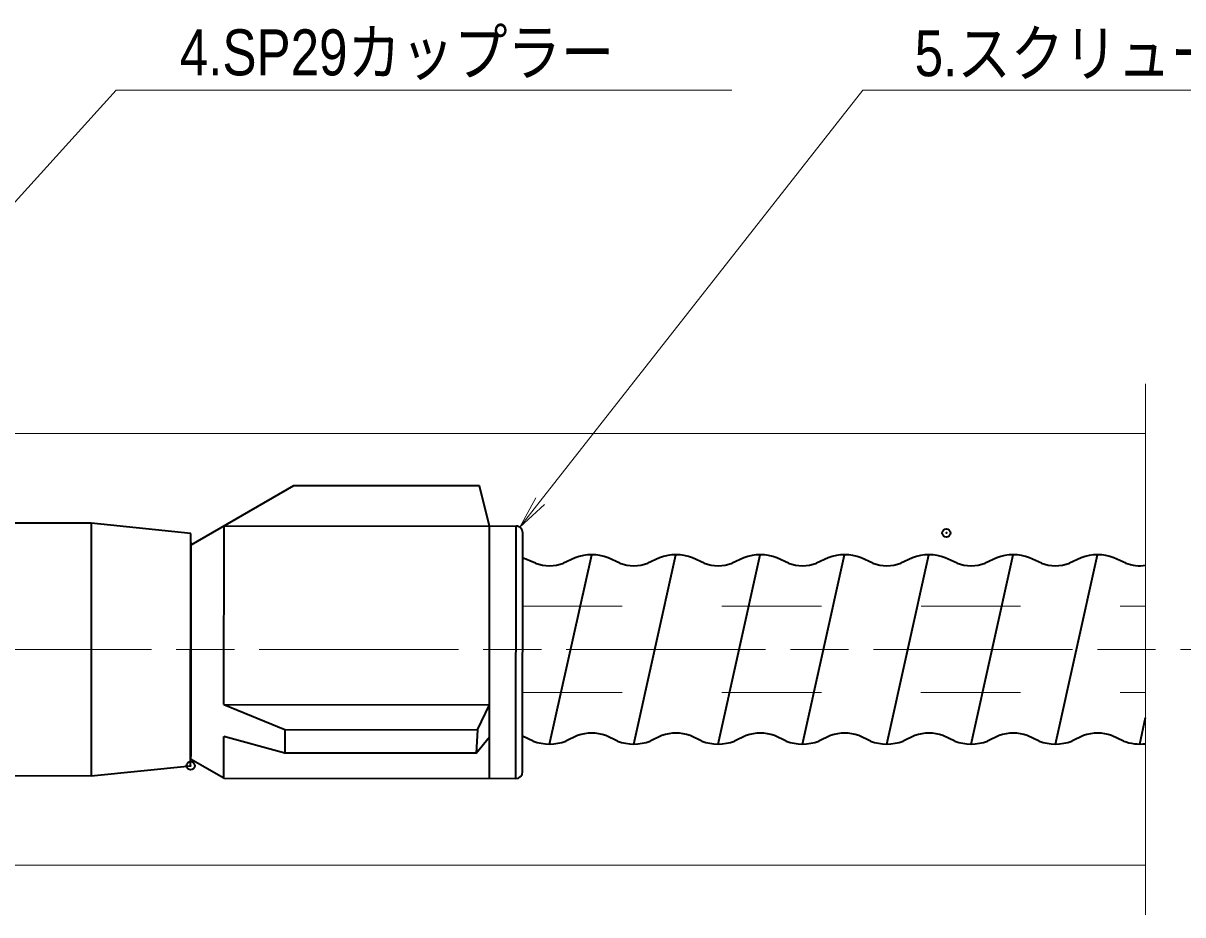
# Model space of a CAD drawing. Units: millimetres at full size, sheet at 1:2.5; details may follow other scales. Extents: x 2190 to 3870, y 1100 to 2303.
# Drawn here: x 2991.4 to 3166.1, y 1889.7 to 2023.9 of the extents above; entities that cross this region are included whole.
import ezdxf
from ezdxf.enums import TextEntityAlignment as Align

# ---------------------------------------------------------------- set-up
doc = ezdxf.new("R2010")
doc.units = ezdxf.units.MM
doc.header["$LTSCALE"] = 2.5
doc.header["$PDMODE"] = 32
doc.header["$PDSIZE"] = 1.25
doc.linetypes.add('CHAIN', pattern=[18.5, 12, -1.5, 3.5, -1.5])
doc.linetypes.add('DASHED_SPACED', pattern=[12, 6, -6])
for name, color, linetype, lineweight in [('1 外形線', 7, 'Continuous', 35), ('2 細い実線', 3, 'Continuous', 20), ('3 隠れ線', 2, 'DASHED_SPACED', 13), ('4 中心線', 1, 'CHAIN', 15), ('6 寸法線', 4, 'Continuous', 13)]:
    doc.layers.add(name, color=color, linetype=linetype, lineweight=lineweight)
doc.layers.add('9文字', color=7, linetype='Continuous')
doc.styles.add('ＭＳ Ｐゴシック', font='')
doc.styles.get('ＭＳ Ｐゴシック').set_extended_font_data('MS PGothic')

# ---------------------------------------------------------------- blocks, each defined once
blk = doc.blocks.new('open_arrow')
at = {"color": 0, "linetype": 'Continuous', "lineweight": -2}
blk.add_lwpolyline([(7.5, 1.25), (0, 0), (7.5, -1.25)], dxfattribs=at)

msp = doc.modelspace()

# ---------------------------------------------------------------- linework, layer by layer
at = {"layer": '1 外形線'}
for p, q in [((3032.128, 1954.297), (3016.639, 1945.373)), ((3060.147, 1954.272), (3032.128, 1954.297)), ((3061.641, 1948.219), (3060.147, 1954.272)), ((3001.632, 1948.645), (2917.632, 1948.683)), ((3001.632, 1948.645), (3001.615, 1910.645)), ((3016.631, 1947.138), (3001.632, 1948.645)), ((3021.617, 1921.343), (3021.642, 1948.256)), ((3021.642, 1948.256), (3065.641, 1948.215)), ((3061.607, 1910.219), (3061.641, 1948.219)), ((3065.607, 1910.215), (3065.641, 1948.215)), ((3016.615, 1912.138), (3016.631, 1947.138)), ((3016.623, 1945.776), (3016.623, 1913.55)), ((3066.608, 1911.214), (3066.641, 1947.214)), ((3016.639, 1945.235), (3016.61, 1913.235)), ((3016.623, 1945.751), (3016.623, 1913.524)), ((3016.628, 1943.044), (3016.623, 1943.046)), ((3068.555, 1942.644), (3066.623, 1943.46)), ((3070.67, 1915.409), (3077.02, 1943.909)), ((3074.553, 1943.46), (3072.784, 1942.644)), ((3081.255, 1942.644), (3079.487, 1943.46)), ((3083.37, 1915.409), (3089.72, 1943.909)), ((3087.253, 1943.46), (3085.484, 1942.644)), ((3093.956, 1942.644), (3092.187, 1943.46)), ((3096.07, 1915.409), (3102.42, 1943.909)), ((3099.953, 1943.46), (3098.184, 1942.644)), ((3106.656, 1942.644), (3104.887, 1943.46)), ((3108.77, 1915.409), (3115.12, 1943.909)), ((3112.653, 1943.46), (3110.885, 1942.644)), ((3119.356, 1942.644), (3117.587, 1943.46)), ((3121.47, 1915.409), (3127.82, 1943.909)), ((3125.353, 1943.46), (3123.585, 1942.644)), ((3132.056, 1942.644), (3130.287, 1943.46)), ((3134.17, 1915.409), (3140.52, 1943.909)), ((3138.053, 1943.46), (3136.285, 1942.644)), ((3144.756, 1942.644), (3142.987, 1943.46)), ((3146.87, 1915.409), (3153.22, 1943.909)), ((3150.753, 1943.46), (3148.985, 1942.644)), ((3157.456, 1942.644), (3155.687, 1943.46)), ((3016.623, 1929.238), (3016.624, 1929.235)), ((3021.617, 1921.343), (3061.617, 1921.306)), ((3021.617, 1921.343), (3030.802, 1917.579)), ((3059.846, 1917.553), (3061.617, 1921.306)), ((3159.57, 1915.409), (3160.457, 1919.389)), ((3021.607, 1910.256), (3021.613, 1916.538)), ((3030.798, 1914.047), (3021.613, 1916.538)), ((3030.802, 1917.579), (3030.798, 1914.047)), ((3030.802, 1917.579), (3059.846, 1917.553)), ((3059.846, 1917.553), (3059.61, 1914.02)), ((3059.61, 1914.02), (3061.613, 1916.521)), ((3066.623, 1916.429), (3066.621, 1916.43)), ((3068.203, 1915.858), (3066.623, 1916.587)), ((3074.906, 1916.674), (3073.137, 1915.858)), ((3080.903, 1915.858), (3079.134, 1916.674)), ((3087.606, 1916.674), (3085.837, 1915.858)), ((3093.603, 1915.858), (3091.834, 1916.674)), ((3100.306, 1916.674), (3098.537, 1915.858)), ((3106.303, 1915.858), (3104.534, 1916.674)), ((3113.006, 1916.674), (3111.237, 1915.858)), ((3119.003, 1915.858), (3117.235, 1916.674)), ((3125.706, 1916.674), (3123.937, 1915.858)), ((3131.703, 1915.858), (3129.935, 1916.674)), ((3138.406, 1916.674), (3136.637, 1915.858)), ((3144.403, 1915.858), (3142.635, 1916.674)), ((3151.106, 1916.674), (3149.337, 1915.858)), ((3157.103, 1915.858), (3155.335, 1916.674)), ((3021.607, 1910.256), (3016.609, 1913.147)), ((3059.61, 1914.02), (3030.798, 1914.047)), ((3001.615, 1910.645), (3016.615, 1912.138)), ((2917.615, 1910.683), (3001.615, 1910.645)), ((3021.607, 1910.256), (3065.607, 1910.215))]:
    msp.add_line(p, q, dxfattribs=at)
for centre, radius, start, end in [((3065.641, 1947.215), 1, 359.94762, 89.94762), ((3070.67, 1948.259), 6, 249.36383, 290.63395), ((3077.02, 1936.909), 7, 69.36613, 110.63387), ((3083.37, 1948.259), 6, 249.36383, 290.63395), ((3089.72, 1936.909), 7, 69.36613, 110.63387), ((3096.07, 1948.259), 6, 249.36383, 290.63395), ((3102.42, 1936.909), 7, 69.36613, 110.63387), ((3108.77, 1948.259), 6, 249.36383, 290.63395), ((3115.12, 1936.909), 7, 69.36613, 110.63387), ((3121.47, 1948.259), 6, 249.36383, 290.63395), ((3127.82, 1936.909), 7, 69.36613, 110.63387), ((3134.17, 1948.259), 6, 249.36383, 290.63395), ((3140.52, 1936.909), 7, 69.36613, 110.63387), ((3146.87, 1948.259), 6, 249.36383, 290.63395), ((3153.22, 1936.909), 7, 69.36613, 110.63387), ((3159.57, 1948.259), 6, 249.36383, 278.49857), ((3077.02, 1911.059), 6, 69.36605, 110.62698), ((3089.72, 1911.059), 6, 69.36605, 110.63008), ((3102.42, 1911.059), 6, 69.36605, 110.63008), ((3115.12, 1911.059), 6, 69.36605, 110.63008), ((3127.82, 1911.059), 6, 69.36605, 110.63008), ((3140.52, 1911.059), 6, 69.36605, 110.63008), ((3153.22, 1911.059), 6, 69.36605, 110.63008), ((3070.67, 1922.409), 7, 249.36613, 290.63387), ((3083.37, 1922.409), 7, 249.36613, 290.63387), ((3096.07, 1922.409), 7, 249.36613, 290.63387), ((3108.77, 1922.409), 7, 249.36613, 290.63387), ((3121.47, 1922.409), 7, 249.36613, 290.63387), ((3134.17, 1922.409), 7, 249.36613, 290.63387), ((3146.87, 1922.409), 7, 249.36613, 290.63387), ((3159.57, 1922.409), 7, 249.36613, 277.27736), ((3065.608, 1911.215), 1, 269.94762, 359.94762)]:
    msp.add_arc(centre, radius, start, end, dxfattribs=at)
for p in [(3130.44, 1947.19), (3016.615, 1912.138)]:
    msp.add_point(p, dxfattribs=at)
at = {"layer": '2 細い実線'}
for p, q in [((3160.457, 1969.627), (3160.457, 1889.7)), ((2821.729, 1962.164), (3160.457, 1962.164)), ((2821.729, 1897.164), (3160.457, 1897.164))]:
    msp.add_line(p, q, dxfattribs=at)
at = {"layer": '3 隠れ線'}
for p, q in [((3066.629, 1936.161), (3160.457, 1936.161)), ((3066.618, 1923.161), (3160.457, 1923.161))]:
    msp.add_line(p, q, dxfattribs=at)
msp.add_arc((3064.164, 1936.823), 7, 69.36613, 69.43263, dxfattribs=at)
at = {"layer": '4 中心線'}
msp.add_line((2564.45, 1929.661), (3524.469, 1929.66), dxfattribs=at)
at = {"layer": '6 寸法線'}
for points in [[(2947.804, 1950.275), (2951.162, 1953.98), (3005.417, 2013.852), (3098.15, 2013.852)], [(3066.185, 1948.054), (3069.273, 1951.987), (3117.851, 2013.852), (3238.373, 2013.852)]]:
    msp.add_lwpolyline(points, dxfattribs=at)

# ---------------------------------------------------------------- block references
at = {"layer": '6 寸法線', "xscale": 0.667, "yscale": 0.667, "rotation": 51.9}
msp.add_blockref('open_arrow', (3066.185, 1948.054), dxfattribs=at)

# ---------------------------------------------------------------- texts
at = {"layer": '9文字', "style": 'ＭＳ Ｐゴシック', "width": 0.85}
for s, p in [('4.SP29カップラー', (3014.976, 2019.561)), ('5.スクリューセントライザー', (3125.674, 2019.432))]:
    msp.add_text(s, height=6.928, dxfattribs=at).set_placement(p, align=Align.MIDDLE_LEFT)

doc.saveas('drawing.dxf')
